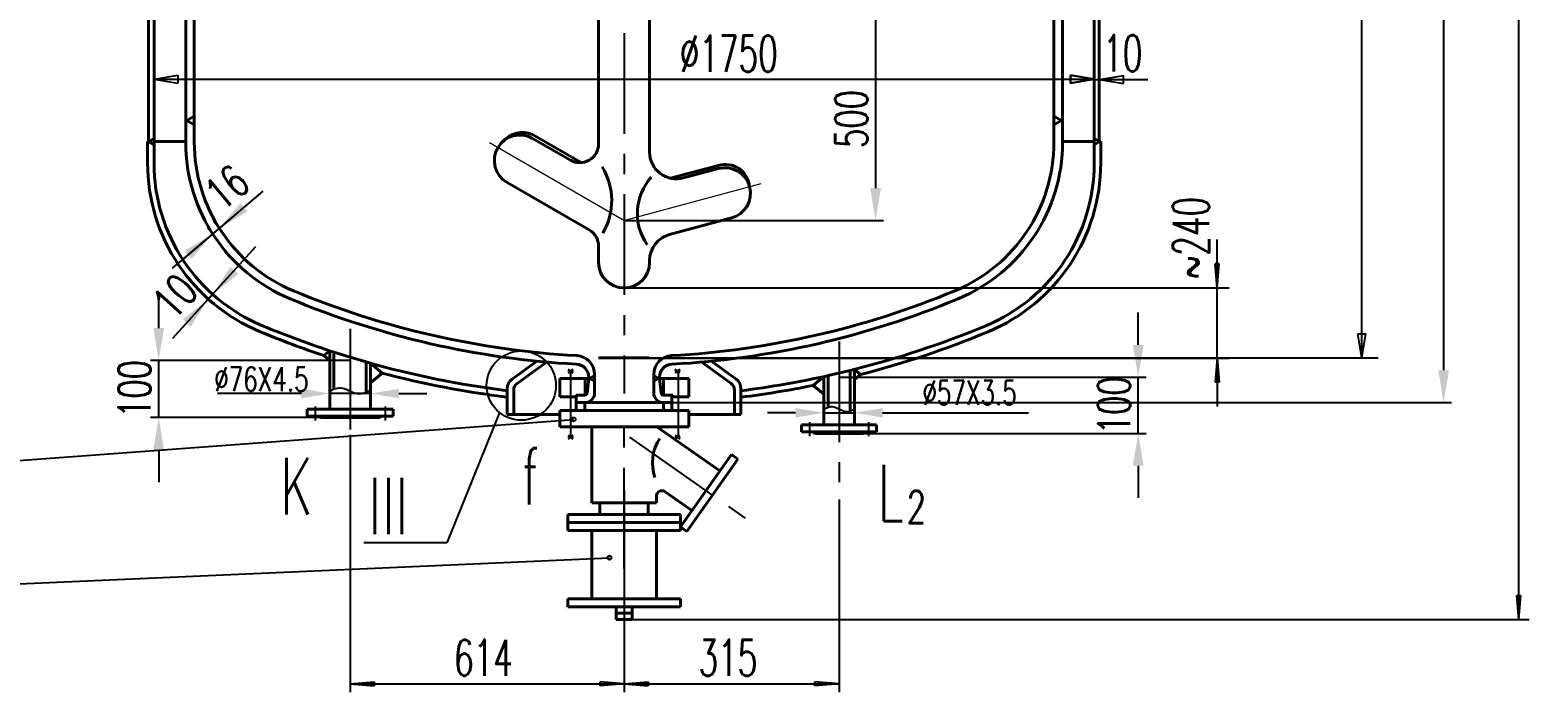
# Model space of a CAD drawing. Extents: x 1471 to 2065, y -218 to 623.
# Drawn here: x 1566.2 to 1752.2, y 266.2 to 348.4 of the extents above; entities that cross this region are included whole.
import ezdxf

# ---------------------------------------------------------------- set-up
doc = ezdxf.new("R2010")
doc.units = 0
doc.header["$LTSCALE"] = 10
doc.header["$MEASUREMENT"] = 0
doc.linetypes.add('CENTER', pattern=[2, 1.25, -0.25, 0.25, -0.25])
doc.layers.get('0').update_dxf_attribs({"linetype": 'CONTINUOUS', "lineweight": 25})
doc.layers.get('DEFPOINTS').update_dxf_attribs({"linetype": 'CONTINUOUS', "lineweight": 25})
for name, color, linetype, lineweight in [('1', 1, 'CONTINUOUS', 40), ('2', 3, 'CENTER', 25), ('中心线', 3, 'CENTER', 18)]:
    doc.layers.add(name, color=color, linetype=linetype, lineweight=lineweight)
doc.styles.get("Standard").update_dxf_attribs({"font": 'txt.shx', "width": 0.7, "bigfont": 'hztxt.shx'})
doc.dimstyles.get("Standard").update_dxf_attribs({"dimtxt": 0.18, "dimasz": 0.18, "dimexe": 0.18, "dimexo": 0.0625, "dimgap": 0.09, "dimtad": 0, "dimtih": 1, "dimtoh": 1, "dimdec": 4, "dimzin": 0, "dimdsep": 46, "dimtxsty": 'Standard', "dimcen": 0.09, "dimadec": 0, "dimazin": 0, "dimtfac": 1, "dimtdec": 4, "dimtofl": 0, "dimtmove": 0, "dimatfit": 3, "dimfxl": 1, "dimtolj": 1, "dimtzin": 0, "dimarcsym": 0})

# ---------------------------------------------------------------- blocks, each defined once
blk = doc.blocks.new('*D173')
at = {"color": 0, "lineweight": -2}
for p, q in [((1582.18, 311.37), (1582.18, 315.37)), ((1605.93, 307.37), (1581.18, 307.37)), ((1582.18, 300.26), (1582.18, 307.37)), ((1602.26, 300.26), (1581.18, 300.26)), ((1582.18, 296.26), (1582.18, 292.26))]:
    blk.add_line(p, q, dxfattribs=at)
at = {"color": 0}
for points in [[(1581.51, 311.37), (1582.84, 311.37), (1582.18, 307.37)], [(1581.51, 296.26), (1582.84, 296.26), (1582.18, 300.26)]]:
    blk.add_solid(points, dxfattribs=at)
at = {"layer": 'DEFPOINTS', "color": 0}
for p in [(1582.18, 307.37), (1605.93, 307.37), (1602.26, 300.26)]:
    blk.add_point(p, dxfattribs=at)
at = {"color": 0, "insert": (1579.18, 303.81), "char_height": 4, "attachment_point": 5, "rotation": 90}
blk.add_mtext('\\A1;100', dxfattribs=at)
blk = doc.blocks.new('*D174')
at = {"color": 0, "lineweight": -2}
for p, q in [((1733.47, 428.26), (1742.61, 428.26)), ((1741.61, 424.26), (1741.61, 306.13)), ((1645.86, 302.13), (1742.61, 302.13))]:
    blk.add_line(p, q, dxfattribs=at)
at = {"color": 0}
for points in [[(1740.95, 424.26), (1742.28, 424.26), (1741.61, 428.26)], [(1740.95, 306.13), (1742.28, 306.13), (1741.61, 302.13)]]:
    blk.add_solid(points, dxfattribs=at)
at = {"layer": 'DEFPOINTS', "color": 0}
for p in [(1733.47, 428.26), (1645.86, 302.13), (1741.61, 302.13)]:
    blk.add_point(p, dxfattribs=at)
at = {"color": 0, "insert": (1738.61, 360.47), "char_height": 4, "attachment_point": 5, "rotation": 90}
blk.add_mtext('\\A1;1820', dxfattribs=at)
blk = doc.blocks.new('*D175')
at = {"color": 0, "lineweight": -2}
for p, q in [((1703.72, 309.29), (1703.72, 313.29)), ((1666.6, 305.29), (1704.72, 305.29)), ((1703.72, 298.29), (1703.72, 305.29)), ((1669.6, 298.29), (1704.72, 298.29)), ((1703.72, 294.29), (1703.72, 290.29))]:
    blk.add_line(p, q, dxfattribs=at)
at = {"color": 0}
for points in [[(1703.05, 309.29), (1704.38, 309.29), (1703.72, 305.29)], [(1703.05, 294.29), (1704.38, 294.29), (1703.72, 298.29)]]:
    blk.add_solid(points, dxfattribs=at)
at = {"layer": 'DEFPOINTS', "color": 0}
for p in [(1666.6, 305.29), (1703.72, 305.29), (1669.6, 298.29)]:
    blk.add_point(p, dxfattribs=at)
at = {"color": 0, "insert": (1700.72, 301.79), "char_height": 4, "attachment_point": 5, "rotation": 90}
blk.add_mtext('\\A1;100', dxfattribs=at)
blk = doc.blocks.new('*D142')
for p, q in [((-472.317296, 296.259308), (-472.317296, 264.332595)), ((-438.317296, 289.383048), (-438.317296, 264.332595)), ((-411.650629, 288.237005), (-411.650629, 264.332595)), ((-472.317296, 265.332595), (-469.327659, 265.581732)), ((-472.317296, 265.332595), (-411.650629, 265.332595)), ((-472.317296, 265.332595), (-469.327659, 265.083459)), ((-469.327659, 265.581732), (-469.327659, 265.083459)), ((-438.317296, 265.332595), (-441.306934, 265.581732)), ((-441.306934, 265.083459), (-441.306934, 265.581732)), ((-438.317296, 265.332595), (-441.306934, 265.083459)), ((-438.317296, 265.332595), (-435.327659, 265.581732)), ((-438.317296, 265.332595), (-435.327659, 265.083459)), ((-435.327659, 265.581732), (-435.327659, 265.083459)), ((-411.650629, 265.332595), (-414.640267, 265.581732)), ((-414.640267, 265.083459), (-414.640267, 265.581732)), ((-411.650629, 265.332595), (-414.640267, 265.083459))]:
    blk.add_line(p, q)
blk = doc.blocks.new('*D134')
for p, q in [((-474.85063, 301.70003), (-474.850136, 301.700261)), ((-474.850136, 301.700261), (-474.846677, 301.701875)), ((-474.846677, 301.701875), (-474.837291, 301.706257)), ((-474.837291, 301.706257), (-474.819011, 301.714791)), ((-474.819011, 301.714791), (-474.788874, 301.728859)), ((-474.788874, 301.728859), (-474.743917, 301.749846)), ((-474.743917, 301.749846), (-474.681173, 301.779136)), ((-474.681173, 301.779136), (-474.59768, 301.818113)), ((-474.59768, 301.818113), (-474.491329, 301.867019)), ((-474.491329, 301.867019), (-474.363438, 301.921542)), ((-474.363438, 301.921542), (-474.216181, 301.976226)), ((-474.216181, 301.976226), (-474.051731, 302.025616)), ((-474.051731, 302.025616), (-473.872263, 302.064259)), ((-473.872263, 302.064259), (-473.67995, 302.086699)), ((-473.67995, 302.086699), (-473.476966, 302.087483)), ((-473.476966, 302.087483), (-473.265486, 302.061156)), ((-473.265486, 302.061156), (-473.047549, 302.004548)), ((-473.047549, 302.004548), (-472.824656, 301.923638)), ((-472.824656, 301.923638), (-472.598177, 301.826686)), ((-472.598177, 301.826686), (-472.369479, 301.721956)), ((-472.369479, 301.721956), (-472.139931, 301.617709)), ((-472.139931, 301.617709), (-471.910899, 301.522208)), ((-471.910899, 301.522208), (-471.683753, 301.443716)), ((-471.683753, 301.443716), (-471.45986, 301.390494)), ((-471.45986, 301.390494), (-471.240793, 301.368479)), ((-471.240793, 301.368479), (-471.028947, 301.374301)), ((-471.028947, 301.374301), (-470.826921, 301.402263)), ((-470.826921, 301.402263), (-470.637314, 301.446669)), ((-470.637314, 301.446669), (-470.462725, 301.501823)), ((-470.462725, 301.501823), (-470.305755, 301.562029)), ((-470.305755, 301.562029), (-470.169001, 301.621589)), ((-470.169001, 301.621589), (-470.055064, 301.674809)), ((-470.055064, 301.674809), (-469.965579, 301.717191)), ((-469.965579, 301.717191), (-469.898334, 301.74904)), ((-469.898334, 301.74904), (-469.85015, 301.771861)), ((-469.85015, 301.771861), (-469.817851, 301.787159)), ((-469.817851, 301.787159), (-469.798259, 301.796438)), ((-469.798259, 301.796438), (-469.783963, 301.803209)), ((-469.788199, 301.801203), (-469.784493, 301.802958))]:
    blk.add_line(p, q)
blk = doc.blocks.new('*D177')
at = {"color": 0, "lineweight": -2}
for p, q in [((1664.7, 299.36), (1664.7, 301.86)), ((1668.5, 299.36), (1668.5, 301.86)), ((1661.2, 300.86), (1657.7, 300.86)), ((1664.7, 300.86), (1668.5, 300.86)), ((1672, 300.86), (1690.1, 300.86))]:
    blk.add_line(p, q, dxfattribs=at)
at = {"color": 0}
for points in [[(1661.2, 301.44), (1661.2, 300.27), (1664.7, 300.86)], [(1672, 301.44), (1672, 300.27), (1668.5, 300.86)]]:
    blk.add_solid(points, dxfattribs=at)
at = {"layer": 'DEFPOINTS', "color": 0}
for p in [(1668.5, 300.86), (1664.7, 299.36), (1668.5, 299.36)]:
    blk.add_point(p, dxfattribs=at)
at = {"color": 0, "insert": (1682.8, 303.36), "char_height": 3, "attachment_point": 5}
blk.add_mtext('\\A1;%%C57X3.5', dxfattribs=at)
blk = doc.blocks.new('*D135')
for p, q in [((-413.469996, 299.447947), (-413.422587, 299.475293)), ((-413.422587, 299.475293), (-413.359499, 299.511681)), ((-413.359499, 299.511681), (-413.279075, 299.557367)), ((-413.279075, 299.557367), (-413.181987, 299.608448)), ((-413.181987, 299.608448), (-413.069488, 299.659984)), ((-413.069488, 299.659984), (-412.942832, 299.707038)), ((-412.942832, 299.707038), (-412.803274, 299.744668)), ((-412.803274, 299.744668), (-412.652068, 299.767935)), ((-412.652068, 299.767935), (-412.490467, 299.771899)), ((-412.490467, 299.771899), (-412.319725, 299.751621)), ((-412.319725, 299.751621), (-412.141264, 299.704201)), ((-412.141264, 299.704201), (-411.957171, 299.634894)), ((-411.957171, 299.634894), (-411.769702, 299.550996)), ((-411.769702, 299.550996), (-411.581112, 299.459803)), ((-411.581112, 299.459803), (-411.393654, 299.368609)), ((-409.862473, 299.444312), (-409.821062, 299.471658)), ((-409.821062, 299.471658), (-409.791389, 299.491252)), ((-409.791389, 299.491252), (-409.771498, 299.504386)), ((-409.771498, 299.504386), (-409.759433, 299.512353)), ((-409.759433, 299.512353), (-409.750629, 299.518166)), ((-409.753238, 299.516444), (-409.750956, 299.517951)), ((-413.550629, 299.401439), (-413.550256, 299.401654)), ((-413.550256, 299.401654), (-413.547643, 299.403161)), ((-413.547643, 299.403161), (-413.54055, 299.407253)), ((-413.54055, 299.407253), (-413.526738, 299.415219)), ((-413.526738, 299.415219), (-413.503967, 299.428354)), ((-413.503967, 299.428354), (-413.469996, 299.447947)), ((-411.393654, 299.368609), (-411.209585, 299.284712)), ((-411.209585, 299.284712), (-411.03116, 299.215405)), ((-411.03116, 299.215405), (-410.860633, 299.167984)), ((-410.860633, 299.167984), (-410.699998, 299.147706)), ((-410.699998, 299.147706), (-410.550204, 299.151671)), ((-410.550204, 299.151671), (-410.411938, 299.174938)), ((-410.411938, 299.174938), (-410.285886, 299.212568)), ((-410.285886, 299.212568), (-410.172738, 299.259621)), ((-410.172738, 299.259621), (-410.073179, 299.311158)), ((-410.073179, 299.311158), (-409.987897, 299.362238)), ((-409.987897, 299.362238), (-409.91758, 299.407924)), ((-409.91758, 299.407924), (-409.862473, 299.444312))]:
    blk.add_line(p, q)
blk = doc.blocks.new('*D186')
at = {"color": 0, "lineweight": -2}
for p, q in [((1660.12, 360.99), (1672.13, 360.99)), ((1671.13, 356.99), (1671.13, 328.75)), ((1658.3, 324.75), (1672.13, 324.75))]:
    blk.add_line(p, q, dxfattribs=at)
at = {"color": 0}
for points in [[(1670.46, 356.99), (1671.79, 356.99), (1671.13, 360.99)], [(1670.46, 328.75), (1671.79, 328.75), (1671.13, 324.75)]]:
    blk.add_solid(points, dxfattribs=at)
at = {"layer": 'DEFPOINTS', "color": 0}
for p in [(1660.12, 360.99), (1658.3, 324.75), (1671.13, 324.75)]:
    blk.add_point(p, dxfattribs=at)
at = {"color": 0, "insert": (1668.13, 337.34), "char_height": 4, "attachment_point": 5, "rotation": 90}
blk.add_mtext('\\A1;500', dxfattribs=at)

msp = doc.modelspace()

# ---------------------------------------------------------------- linework, layer by layer
for p, q in [((1750.95064, 275.17915), (1750.95064, 560.66067)), ((1731.47349, 307.69), (1731.47349, 428.26067)), ((1581.59753, 341.95828), (1581.59753, 344.26678)), ((1581.59753, 342.26678), (1584.55671, 342.75998)), ((1581.59753, 342.26678), (1698.26419, 342.26678)), ((1581.59753, 342.26678), (1584.55671, 341.77358)), ((1584.55671, 342.75998), (1584.55671, 341.77358)), ((1698.26419, 342.26678), (1695.30501, 342.75998)), ((1695.30501, 342.75998), (1695.30501, 341.77358)), ((1698.26419, 342.22268), (1695.30501, 342.71587)), ((1695.30501, 341.72948), (1695.30501, 342.71587)), ((1698.26419, 342.26678), (1695.30501, 341.77358)), ((1698.26419, 342.88378), (1698.26419, 340.26678)), ((1698.26419, 342.33661), (1698.26419, 340.22268)), ((1698.93086, 342.22268), (1701.89004, 342.71587)), ((1698.93086, 342.33661), (1698.93086, 340.22268)), ((1701.89004, 341.72948), (1701.89004, 342.71587)), ((1698.26419, 342.22268), (1692.26419, 342.22268)), ((1698.26419, 342.22268), (1695.30501, 341.72948)), ((1698.26419, 342.22268), (1698.93086, 342.22268)), ((1698.93086, 342.22268), (1704.93086, 342.22268)), ((1698.93086, 342.22268), (1701.89004, 341.72948)), ((1591.7395, 325.50903), (1585.29402, 320.01559)), ((1639.87459, 324.74673), (1658.29956, 324.74673)), ((1713.50154, 316.35667), (1713.50154, 322.35667)), ((1713.50154, 316.35667), (1713.25241, 319.34631)), ((1713.75068, 319.34631), (1713.25241, 319.34631)), ((1713.50154, 316.35667), (1713.75068, 319.34631)), ((1639.93086, 316.35667), (1715.00154, 316.35667)), ((1713.50154, 307.65753), (1713.50154, 316.35667)), ((1730.98029, 310.64919), (1731.96669, 310.64919)), ((1731.47349, 307.69), (1730.98029, 310.64919)), ((1731.47349, 307.69), (1731.96669, 310.64919)), ((1639.93086, 307.69), (1733.47349, 307.69)), ((1640.27271, 307.65753), (1715.00154, 307.65753)), ((1713.50154, 307.65753), (1713.25241, 304.66789)), ((1713.50154, 307.65753), (1713.75068, 304.66789)), ((1713.50154, 307.65753), (1713.50154, 301.65753)), ((1713.75068, 304.66789), (1713.25241, 304.66789)), ((1527.94747, 292.20027), (1633.64999, 300.04417)), ((1624.4463, 300.91284), (1617.93391, 284.72065)), ((1617.93391, 284.72065), (1607.63278, 284.72065)), ((1525.94747, 277.87477), (1638.10763, 282.87247)), ((1750.7015, 278.16879), (1751.19977, 278.16879)), ((1750.95064, 275.17915), (1750.7015, 278.16879)), ((1750.95064, 275.17915), (1751.19977, 278.16879)), ((1640.93086, 275.17915), (1752.20796, 275.17915))]:
    msp.add_line(p, q)
at = {"color": 0, "linetype": 'ByBlock'}
for p, q in [((1595.09694, 328.37055), (1583.86648, 318.79891)), ((1588.87654, 323.06896), (1588.22788, 323.83003)), ((1588.87654, 323.06896), (1589.69616, 323.76751)), ((1589.69616, 323.76751), (1589.0475, 324.52859)), ((1583.94012, 310.11149), (1594.24874, 321.49522)), ((1588.87884, 315.56528), (1588.1376, 316.23652)), ((1588.34184, 314.97228), (1587.6006, 315.64351)), ((1588.87884, 315.56528), (1588.34184, 314.97228)), ((1599.89753, 303.25037), (1589.49473, 303.25037)), ((1603.39753, 301.32217), (1603.39753, 304.25037)), ((1608.46419, 303.25037), (1603.39753, 303.25037)), ((1608.46419, 301.32217), (1608.46419, 304.25037)), ((1611.96419, 303.25037), (1615.46419, 303.25037))]:
    msp.add_line(p, q, dxfattribs=at)
for centre, radius in [((1627.16942, 304.23777), 4.29773), ((1633.64999, 300.04417), 0.25), ((1638.10763, 282.87247), 0.25)]:
    msp.add_circle(centre, radius)
for points in [[(1592.30803, 326.86954), (1593.17291, 325.85477), (1589.69616, 323.76751)], [(1585.39979, 320.9817), (1586.26468, 319.96693), (1588.87654, 323.06896)], [(1591.06963, 318.97774), (1592.05795, 318.08276), (1588.87884, 315.56528)], [(1585.16273, 312.4548), (1586.15105, 311.55982), (1588.34184, 314.97228)], [(1599.89753, 303.8337), (1599.89753, 302.66704), (1603.39753, 303.25037)], [(1611.96419, 303.8337), (1611.96419, 302.66704), (1608.46419, 303.25037)]]:
    msp.add_solid(points, dxfattribs=at)
at = {"layer": '1'}
for p, q in [((1585.53086, 422.99401), (1585.53086, 337.12734)), ((1586.59753, 337.12734), (1586.59753, 422.99401)), ((1693.26419, 337.12734), (1693.26419, 422.99401)), ((1694.33086, 337.12734), (1694.33086, 422.99401)), ((1581.59753, 334.52734), (1581.59753, 411.92734)), ((1698.26419, 334.52734), (1698.26419, 411.92734)), ((1698.88309, 405.69401), (1698.88309, 334.45711)), ((1580.93086, 334.52734), (1580.93086, 358.25518)), ((1636.75585, 355.76675), (1636.75585, 334.2453)), ((1643.08915, 355.73203), (1643.08915, 333.23049)), ((1585.66419, 337.12734), (1585.53086, 337.12734)), ((1585.53086, 337.12734), (1585.53086, 334.46067)), ((1585.66419, 337.12734), (1586.59753, 337.6662)), ((1585.66419, 337.12734), (1586.59753, 336.58848)), ((1586.59753, 337.12734), (1586.59753, 334.46067)), ((1694.19753, 337.12734), (1693.26419, 337.6662)), ((1694.19753, 337.12734), (1693.26419, 336.58848)), ((1693.26419, 334.46067), (1693.26419, 337.12734)), ((1694.33086, 337.12734), (1694.19753, 337.12734)), ((1694.33086, 334.46067), (1694.33086, 337.12734)), ((1580.93032, 334.51532), (1581.59753, 334.90053)), ((1634.59815, 331.91859), (1628.57539, 335.39583)), ((1633.25587, 332.22458), (1628.57539, 334.92685)), ((1698.93086, 334.52734), (1698.26419, 334.91224)), ((1580.79753, 334.52734), (1580.79753, 331.86067)), ((1580.79753, 334.52734), (1580.95114, 334.52734)), ((1580.93032, 334.53936), (1581.59753, 334.15415)), ((1581.59753, 334.52734), (1581.59753, 331.86067)), ((1585.53086, 334.52734), (1581.59753, 334.52734)), ((1698.26419, 334.52734), (1694.33086, 334.52734)), ((1698.26419, 331.86067), (1698.26419, 334.52734)), ((1698.93086, 334.52734), (1698.26419, 334.14244)), ((1699.06419, 334.52734), (1698.93086, 334.52734)), ((1699.06419, 331.86067), (1699.06419, 334.52734)), ((1645.66641, 329.98405), (1651.62117, 331.57962)), ((1647.28519, 330.01075), (1651.62117, 331.17257)), ((1635.58919, 323.56437), (1625.40874, 329.44206)), ((1645.55974, 322.9917), (1653.26035, 325.05508)), ((1636.75585, 321.54366), (1636.75585, 319.52331)), ((1643.08915, 319.77197), (1643.08915, 319.52331)), ((1603.39753, 308.56164), (1602.67777, 307.95769)), ((1602.67777, 307.95769), (1603.39753, 307.35374)), ((1603.39753, 301.32217), (1603.39753, 308.56164)), ((1603.93086, 308.3872), (1605.93086, 307.77779)), ((1603.93086, 303.79793), (1603.93086, 308.3872)), ((1605.93086, 307.77779), (1607.93086, 307.16838)), ((1607.93086, 303.41685), (1607.93086, 307.16838)), ((1608.46419, 307.01763), (1609.92647, 305.79063)), ((1608.46419, 301.32217), (1608.46419, 307.01763)), ((1626.04916, 305.05327), (1629.10393, 307.27276)), ((1626.64306, 304.49591), (1630.30706, 307.15805)), ((1636.76336, 307.69), (1643.00129, 307.69)), ((1653.21866, 304.49591), (1649.55466, 307.15805)), ((1653.81256, 305.05327), (1650.75779, 307.27276)), ((1609.92647, 305.79063), (1608.46419, 304.56364)), ((1631.95683, 305.12359), (1635.53086, 305.12359)), ((1631.95683, 305.12359), (1631.95683, 302.85692)), ((1633.61684, 305.83115), (1632.98628, 306.23586)), ((1633.00596, 305.83115), (1633.62429, 306.22802)), ((1635.09016, 305.12359), (1635.09016, 303.05692)), ((1635.32681, 303.28103), (1635.53086, 305.12734)), ((1635.53086, 305.12734), (1635.53086, 305.2921)), ((1635.53086, 305.12734), (1635.66419, 305.12734)), ((1636.26419, 305.47375), (1635.66419, 305.12734)), ((1636.26419, 304.78093), (1635.66419, 305.12734)), ((1636.26419, 304.78093), (1635.66419, 305.12734)), ((1636.26419, 303.32734), (1636.26419, 305.62594)), ((1643.59753, 303.32734), (1643.59753, 305.62594)), ((1643.59753, 305.47375), (1644.19753, 305.12734)), ((1643.59753, 304.78093), (1644.19753, 305.12734)), ((1644.19753, 305.12734), (1644.33086, 305.12734)), ((1644.33086, 305.12734), (1644.33086, 305.2921)), ((1644.33086, 305.12734), (1647.95683, 305.12734)), ((1644.33086, 305.12734), (1644.53491, 303.28103)), ((1644.8235, 305.12359), (1644.8235, 303.05692)), ((1646.85576, 305.83115), (1646.23743, 306.22802)), ((1646.24488, 305.83115), (1646.87544, 306.23586)), ((1647.95683, 302.85692), (1647.95683, 305.12359)), ((1664.69753, 305.35312), (1663.39688, 304.26174)), ((1664.69753, 299.36091), (1664.69753, 305.35312)), ((1665.23086, 305.47028), (1667.96419, 306.11208)), ((1665.23086, 301.53862), (1665.23086, 305.47028)), ((1667.96419, 301.07262), (1667.96419, 306.11208)), ((1668.49753, 306.24544), (1669.25204, 305.61233)), ((1668.49753, 299.36091), (1668.49753, 306.24544)), ((1669.25204, 305.61233), (1668.49753, 304.97922)), ((1625.43086, 303.83976), (1625.43086, 300.64982)), ((1626.23086, 303.6869), (1626.23086, 300.64982)), ((1653.63086, 303.6869), (1653.63086, 300.64982)), ((1654.43086, 303.83976), (1654.43086, 300.64982)), ((1663.39688, 304.26174), (1664.69753, 303.17037)), ((1611.26419, 301.32217), (1600.59753, 301.32217)), ((1600.59753, 301.32217), (1600.59753, 300.4555)), ((1611.26419, 301.32217), (1611.26419, 300.4555)), ((1631.95683, 302.85692), (1633.99753, 302.85692)), ((1635.06419, 303.06067), (1633.95683, 303.06067)), ((1633.95683, 302.85692), (1633.95683, 303.05692)), ((1633.99753, 303.06067), (1633.99753, 301.12734)), ((1633.99753, 302.12734), (1645.86419, 302.12734)), ((1635.06419, 302.12734), (1635.06419, 301.12734)), ((1644.79753, 303.06067), (1645.95683, 303.06067)), ((1644.79753, 302.12734), (1644.79753, 301.12734)), ((1645.86419, 303.06067), (1645.86419, 301.12734)), ((1645.86419, 302.85692), (1647.95683, 302.85692)), ((1645.95683, 303.05692), (1645.95683, 302.85692)), ((1600.59753, 300.4555), (1611.26419, 300.4555)), ((1602.06419, 300.4555), (1602.26419, 300.2555)), ((1602.26419, 300.2555), (1609.59753, 300.2555)), ((1609.79753, 300.4555), (1609.59753, 300.2555)), ((1631.95683, 300.64982), (1625.43086, 300.64982)), ((1631.95683, 301.12734), (1647.95683, 301.12734)), ((1631.95683, 301.12734), (1631.95683, 299.12734)), ((1647.95683, 301.12734), (1647.95683, 299.12734)), ((1647.95683, 300.64982), (1654.43086, 300.64982)), ((1631.95683, 299.12734), (1647.95683, 299.12734)), ((1633.61684, 298.03658), (1632.98628, 297.63187)), ((1633.00596, 298.03658), (1633.62429, 297.63972)), ((1635.93086, 299.12734), (1635.93086, 289.69951)), ((1651.79635, 293.64522), (1643.98848, 299.12734)), ((1646.85576, 298.03658), (1646.23743, 297.63972)), ((1646.24488, 298.03658), (1646.87544, 297.63187)), ((1671.26419, 299.36091), (1661.93086, 299.36091)), ((1661.93086, 299.36091), (1661.93086, 298.49424)), ((1661.93086, 298.49424), (1671.26419, 298.49424)), ((1663.39753, 298.49424), (1663.59753, 298.29424)), ((1663.59753, 298.29424), (1669.59753, 298.29424)), ((1669.59753, 298.29424), (1669.79753, 298.49424)), ((1671.26419, 299.36091), (1671.26419, 298.49424)), ((1653.23293, 295.69125), (1646.91199, 286.68871)), ((1654.05134, 295.11662), (1647.7304, 286.11408)), ((1653.23293, 295.69125), (1654.05134, 295.11662)), ((1643.93086, 289.69951), (1643.93086, 290.48973)), ((1645.0331, 291.06262), (1648.34857, 288.73474)), ((1643.93086, 289.69951), (1635.93086, 289.69951)), ((1636.93086, 289.69951), (1636.93086, 288.24708)), ((1642.93086, 289.69951), (1642.93086, 288.24708)), ((1632.93086, 288.24708), (1646.93086, 288.24708)), ((1632.93086, 286.24708), (1632.93086, 288.24708)), ((1632.93086, 287.24708), (1646.93086, 287.24708)), ((1647.7304, 286.11408), (1646.91199, 286.68871)), ((1646.93086, 286.24708), (1646.93086, 288.24708)), ((1632.93086, 286.24708), (1646.93086, 286.24708)), ((1635.93086, 277.82683), (1635.93086, 286.24708)), ((1635.93086, 286.24708), (1635.93086, 286.24708)), ((1643.93086, 277.82683), (1643.93086, 286.24708)), ((1643.93086, 286.24708), (1643.93086, 286.24708)), ((1632.93086, 277.77915), (1646.93086, 277.77915)), ((1632.93086, 276.77915), (1632.93086, 277.77915)), ((1646.93086, 276.77915), (1646.93086, 277.77915)), ((1632.93086, 276.77915), (1646.93086, 276.77915)), ((1638.93086, 276.77915), (1638.93086, 275.17915)), ((1638.93086, 275.97915), (1640.93086, 275.97915)), ((1640.93086, 276.77915), (1640.93086, 275.17915)), ((1638.93086, 275.17915), (1640.93086, 275.17915))]:
    msp.add_line(p, q, dxfattribs=at)
for centre, radius, start, end in [((1626.99207, 332.18446), 3.16665, 60, 240), ((1627.31805, 332.38815), 3.25992, 67.3128991, 139.3454311), ((1606.59753, 334.46067), 21.06667, 180, 247.380135), ((1606.59753, 334.46067), 20, 180, 247.380135), ((1634.42253, 334.2453), 2.33332, 240, 0), ((1646.42247, 333.23049), 3.33332, 180, 285), ((1673.26419, 334.46067), 20, 292.619865, 0), ((1673.26419, 334.46067), 21.06667, 292.619865, 0), ((1603.47253, 331.86067), 22.675, 180, 247.380135), ((1603.47253, 331.86067), 21.875, 180, 247.380135), ((1630.46235, 327.20225), 7.93119, 329.4349411, 31.7473844), ((1652.4692, 328.65733), 3.04286, 5.2057718, 106.1824242), ((1652.44076, 328.11382), 3.16665, 285, 105), ((1676.38919, 331.86067), 21.875, 292.619865, 0), ((1676.38919, 331.86067), 22.675, 292.619865, 0), ((1648.28873, 325.60085), 6.71969, 137.8940222, 215.163602), ((1634.42253, 321.54366), 2.33332, 0, 60), ((1646.42247, 319.77197), 3.33332, 105, 180), ((1639.9225, 319.52331), 3.16665, 180, 0), ((1639.93086, 414.46067), 107.73333, 247.380135, 266.854139), ((1639.93086, 414.46067), 106.66667, 247.380135, 266.844509), ((1639.93086, 414.46067), 106.66667, 273.155491, 292.619865), ((1639.93086, 414.46067), 107.73333, 273.145861, 292.619865), ((1639.93086, 419.36067), 117.46667, 247.380135, 251.510096), ((1639.93086, 419.36067), 116.66667, 247.380135, 252.026841), ((1639.93086, 419.36067), 116.66667, 283.903404, 292.681146), ((1639.93086, 419.36067), 117.46667, 284.454598, 292.608987), ((1639.93086, 419.36067), 116.66667, 254.080548, 262.860491), ((1633.93086, 305.62594), 2.33333, 0, 86.844509), ((1645.93086, 305.62594), 2.33333, 93.155491, 180), ((1639.93086, 419.36067), 117.46667, 255.200995, 262.909365), ((1626.93086, 303.83976), 1.5, 126.00088, 180), ((1633.93086, 305.2921), 1.6, 0, 86.854139), ((1645.93086, 305.2921), 1.6, 93.145861, 180), ((1652.93086, 303.83976), 1.5, 0, 53.99912), ((1639.93086, 419.36067), 116.66667, 277.139509, 282.572286), ((1627.23086, 303.6869), 1, 126.00088, 180), ((1635.06419, 303.32734), 1.2, 270, 0), ((1635.06419, 303.32734), 0.26667, 270, 350), ((1644.79753, 303.32734), 1.2, 180, 270), ((1644.79753, 303.32734), 0.26667, 190, 270), ((1652.63086, 303.6869), 1, 0, 53.99912), ((1639.93086, 419.36067), 117.46667, 277.090635, 281.523363), ((1648.95883, 294.65976), 5.51599, 146.818828, 199.219057), ((1644.63086, 290.48973), 0.7, 54.926246, 180)]:
    msp.add_arc(centre, radius, start, end, dxfattribs=at)
at = {"layer": '2'}
for p, q in [((1639.93086, 567.98746), (1639.93086, 303.25549)), ((1605.93086, 311.29248), (1605.93086, 296.01748)), ((1666.59753, 309.72893), (1666.59753, 290.47827)), ((1633.29016, 306.01356), (1633.29016, 297.82691)), ((1646.6235, 305.98022), (1646.6235, 298.03733)), ((1601.59753, 301.6555), (1601.59753, 299.92217)), ((1605.93086, 301.6555), (1605.93086, 299.92217)), ((1610.26419, 301.6555), (1610.26419, 299.92217)), ((1639.93086, 281.53434), (1639.93086, 300.15698)), ((1662.93086, 299.69424), (1662.93086, 297.96091)), ((1666.59753, 299.69424), (1666.59753, 297.96091)), ((1670.26419, 299.69424), (1670.26419, 297.96091)), ((1640.61104, 297.8331), (1655.19543, 287.593))]:
    msp.add_line(p, q, dxfattribs=at)
at = {"layer": 'DEFPOINTS', "color": 0, "linetype": 'ByBlock'}
for p in [(1589.69616, 323.76751), (1589.69616, 323.76751), (1588.87654, 323.06896), (1588.34184, 314.97228), (1588.34184, 314.97228), (1588.87884, 315.56528), (1608.46419, 303.25037), (1603.39753, 301.32217), (1608.46419, 301.32217)]:
    msp.add_point(p, dxfattribs=at)
at = {"layer": '中心线', "ltscale": 35}
for q in [(1623.22449, 334.35967), (1656.94543, 329.32085)]:
    msp.add_line((1639.87459, 324.74673), q, dxfattribs=at)

# ---------------------------------------------------------------- block references
for name in ['*D134', '*D135', '*D142']:
    msp.add_blockref(name, (2078.24816, 1.85925))

# ---------------------------------------------------------------- texts
at = {"width": 0.63}
for s, p in [('%%C1750', (1646.84052, 343.19228)), ('10', (1699.36621, 343.24806)), ('614', (1618.8293, 268.19185)), ('315', (1649.16263, 268.19185))]:
    msp.add_text(s, height=4.5, dxfattribs=at).set_placement(p)
msp.add_text('~240', height=4.5, rotation=90, dxfattribs=at).set_placement((1712.50154, 317.44165))
at = {"color": 0, "linetype": 'ByBlock', "char_height": 4, "attachment_point": 5}
for s, insert, rotation in [('16', (1590.64693, 328.85221), 40), ('10', (1584.214, 315.32708), 48)]:
    msp.add_mtext(s, dxfattribs=dict(at, insert=insert, rotation=rotation))
at = {"color": 0, "linetype": 'ByBlock', "insert": (1594.92692, 305.03002), "char_height": 3, "attachment_point": 5}
msp.add_mtext('∅76X4.5', dxfattribs=at)
at = {"layer": '1'}
for s, height, width, p in [('f', 7, 0.63, (1627.22269, 289.47991)), ('K', 7, 0.63, (1597.28876, 288.24705)), ('L', 7, 0.63, (1671.40331, 287.39348)), ('III', 7, 0.7, (1608.16559, 285.78522)), ('2', 4, 0.7, (1674.99458, 287.16923))]:
    msp.add_text(s, height=height, dxfattribs=dict(at, width=width)).set_placement(p)

# ---------------------------------------------------------------- dimensions: what is measured, and where the dimension line sits
for base, p1, p2, text, picture, middle in [((1741.61354, 302.12734), (1733.47349, 428.26067), (1645.86419, 302.12734), '1820', '*D174', (1741.61354, 360.4671)), ((1671.12503, 324.74673), (1660.1207, 360.99234), (1658.29956, 324.74673), '500', '*D186', (1671.12503, 337.33936)), ((1582.17716, 307.37234), (1602.26419, 300.2555), (1605.93086, 307.37234), '100', '*D173', (1582.17716, 303.81392)), ((1703.71671, 305.29427), (1669.59753, 298.29424), (1666.59753, 305.29427), '100', '*D175', (1703.71671, 301.79426))]:
    dim = msp.add_linear_dim(base=base, p1=p1, p2=p2, angle=90, text=text, dimstyle='Standard', override={"dimtxt": 4, "dimasz": 4, "dimexe": 1, "dimexo": 0, "dimgap": 1, "dimtad": 1, "dimtih": 0, "dimtoh": 0, "dimtofl": 1, "dimatfit": 0})
    dim.commit()
    dim.dimension.update_dxf_attribs({"geometry": picture, "text_midpoint": middle, "dimtype": 160})
dim = msp.add_linear_dim(base=(1668.49753, 300.85586), p1=(1664.69753, 299.36091), p2=(1668.49753, 299.36091), text='%%C57X3.5', dimstyle='Standard', override={"dimtxt": 3, "dimasz": 3.5, "dimexe": 1, "dimexo": 0, "dimgap": 1, "dimtad": 1, "dimtih": 0, "dimtoh": 0, "dimtofl": 1, "dimatfit": 0})
dim.commit()
dim.dimension.update_dxf_attribs({"geometry": '*D177', "text_midpoint": (1682.79753, 300.85586), "dimtype": 160})

doc.saveas('drawing.dxf')
